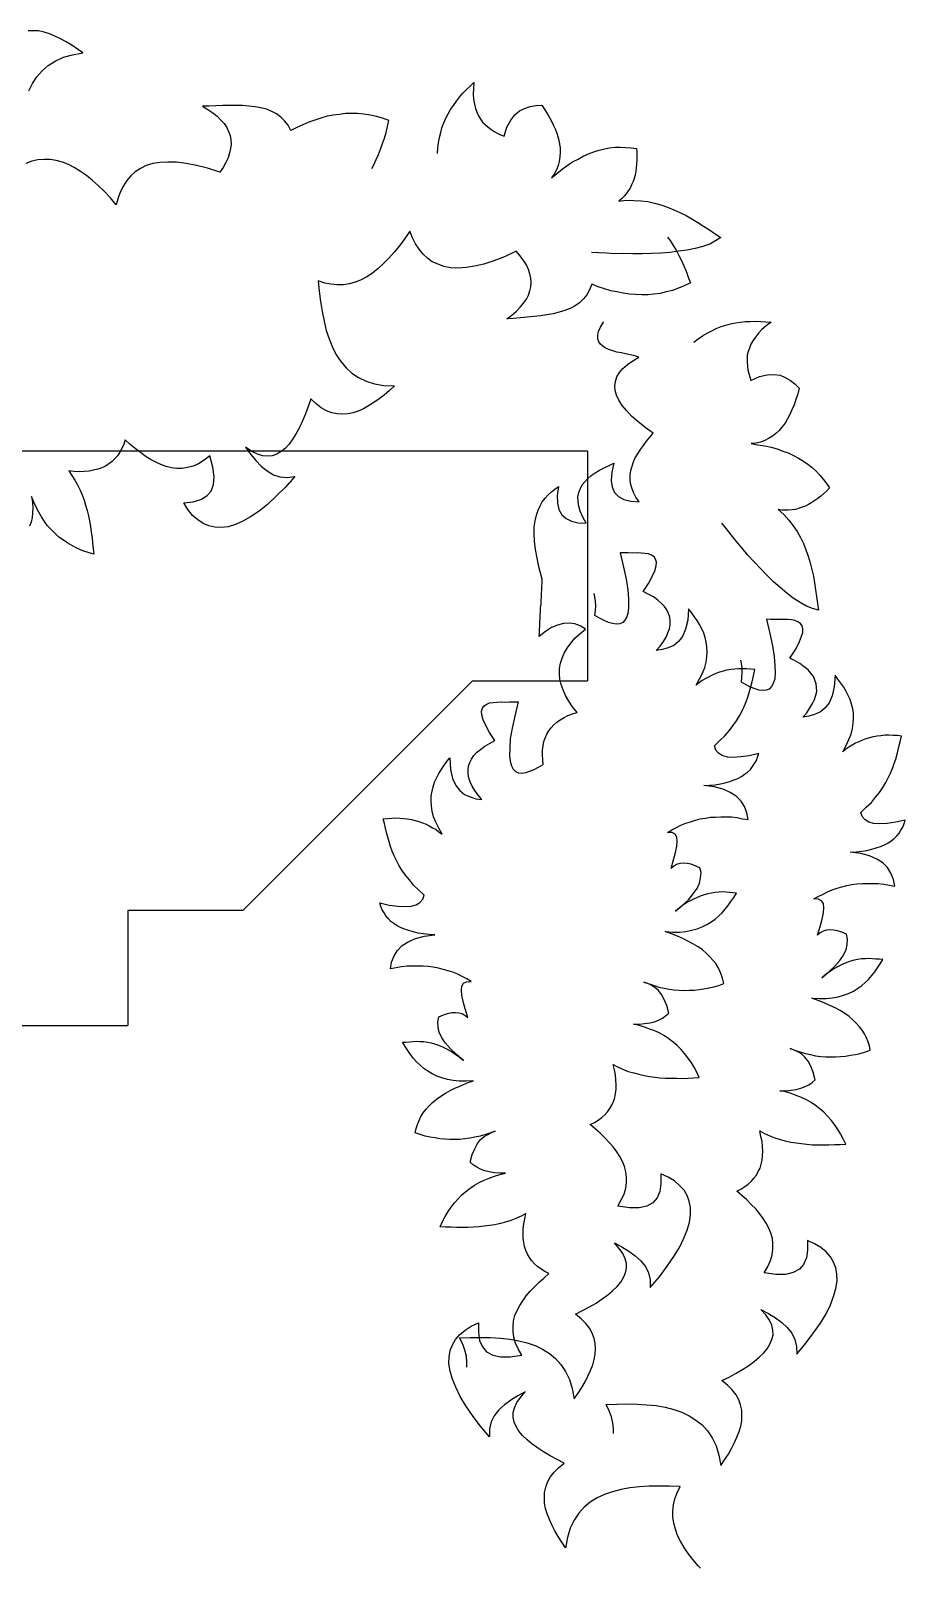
# Model space of a CAD drawing. Extents: x -24232 to 27340, y -23039 to 23489.
# Drawn here: x 4270 to 4651, y -13080 to -12410 of the extents above; entities that cross this region are included whole.
import ezdxf

# ---------------------------------------------------------------- set-up
doc = ezdxf.new("R2010")
doc.units = 0
doc.header["$LTSCALE"] = 10
doc.layers.add('1', color=1, linetype='CONTINUOUS')
doc.layers.add('3', color=3, linetype='CONTINUOUS')

msp = doc.modelspace()

# ---------------------------------------------------------------- linework, layer by layer
at = {"layer": '1'}
for points in [[(4269.31, -12436.54), (4270.95, -12433.44), (4272.88, -12430.44), (4275.11, -12427.84), (4277.77, -12425.6), (4280.86, -12423.6), (4284.38, -12421.97), (4288.35, -12420.84), (4292.88, -12420.08), (4292.88, -12420.08), (4290.45, -12418.38), (4288.02, -12416.68), (4285.61, -12415.25), (4283.07, -12413.96), (4280.68, -12412.8), (4278.3, -12411.77), (4275.94, -12411.01), (4273.61, -12410.52), (4271.3, -12410.43), (4269.01, -12410.47)], [(4447.27, -12463.91), (4447.27, -12463.91), (4447.36, -12461.44), (4447.64, -12459.19), (4448.09, -12456.89), (4448.62, -12454.76), (4449.14, -12452.63), (4449.97, -12450.48), (4450.86, -12448.52), (4451.88, -12446.62), (4452.89, -12444.71), (4454.15, -12442.91), (4455.41, -12441.12), (4456.8, -12439.38), (4458.18, -12437.64), (4459.75, -12436.13), (4461.38, -12434.5), (4463.01, -12432.88), (4463.01, -12432.88), (4462.81, -12435.6), (4462.72, -12438.07), (4462.92, -12440.24), (4463.3, -12442.33), (4463.73, -12444.31), (4464.33, -12445.91), (4465.11, -12447.45), (4465.95, -12448.87), (4466.84, -12450.16), (4467.97, -12451.27), (4469.15, -12452.25), (4470.46, -12453.29), (4471.82, -12454.2), (4473.23, -12454.99), (4474.7, -12455.66), (4476.18, -12456.33), (4476.18, -12456.33), (4477.36, -12452.43), (4479.06, -12449.35), (4480.84, -12447.05), (4482.83, -12445.29), (4485.08, -12444.24), (4487.52, -12443.43), (4489.98, -12442.92), (4492.56, -12442.76), (4492.56, -12442.76), (4493.97, -12444.88), (4495.32, -12447.12), (4496.6, -12449.19), (4497.52, -12451.38), (4498.51, -12453.46), (4499.24, -12455.42), (4499.92, -12457.51), (4500.3, -12459.61), (4500.61, -12461.52), (4500.62, -12463.45), (4500.51, -12465.33), (4500.22, -12467.27), (4499.69, -12469.1), (4498.97, -12470.99), (4498.01, -12472.78), (4496.81, -12474.45), (4496.81, -12474.45), (4499.15, -12472.55), (4501.49, -12470.66), (4503.72, -12469.01), (4506.02, -12467.54), (4508.39, -12466.24), (4510.57, -12465.02), (4512.95, -12464.02), (4515.27, -12463.15), (4517.53, -12462.41), (4519.86, -12461.84), (4522.14, -12461.39), (4524.48, -12461.13), (4526.89, -12461.04), (4529.19, -12461.19), (4531.48, -12461.35), (4533.85, -12461.69), (4533.85, -12461.69), (4533.97, -12463.37), (4534.04, -12465.18), (4534.04, -12466.8), (4533.86, -12468.5), (4533.74, -12470.07), (4533.49, -12471.59), (4533.19, -12473.23), (4532.82, -12474.69), (4532.33, -12476.09), (4531.72, -12477.44), (4531.05, -12478.92), (4530.19, -12480.15), (4529.33, -12481.39), (4528.4, -12482.45), (4527.3, -12483.58), (4526.07, -12484.65), (4526.07, -12484.65), (4529.37, -12484.22), (4532.63, -12484.23), (4535.65, -12484.42), (4538.74, -12484.78), (4541.72, -12485.4), (4544.46, -12486.2), (4547.27, -12487.18), (4550.03, -12488.29), (4552.73, -12489.51), (4555.37, -12490.86), (4557.96, -12492.34), (4560.49, -12493.93), (4563.02, -12495.53), (4565.55, -12497.12), (4568.03, -12498.84), (4570.56, -12500.44), (4570.56, -12500.44), (4568.26, -12501.91), (4565.72, -12503.27), (4562.74, -12504.28), (4559.34, -12505.25), (4555.92, -12505.92), (4552.14, -12506.42), (4548.36, -12506.92), (4544.39, -12507.19), (4540.3, -12507.4), (4536.26, -12507.49), (4532.22, -12507.58), (4528.3, -12507.42), (4524.44, -12507.44), (4520.81, -12507.28), (4517.49, -12507.1), (4514.29, -12506.97)], [(4418.59, -12470.34), (4419.46, -12468.77), (4420.5, -12466.52), (4421.54, -12464.28), (4422.44, -12461.91), (4423.33, -12459.54), (4424.09, -12457.18), (4424.84, -12454.69), (4425.45, -12452.08), (4426.05, -12449.46), (4426.05, -12449.46), (4423.27, -12448.46), (4420.64, -12447.72), (4417.89, -12447.13), (4415.16, -12446.8), (4412.43, -12446.48), (4409.73, -12446.42), (4407.16, -12446.49), (4404.49, -12446.83), (4401.81, -12447.18), (4399.14, -12447.66), (4396.5, -12448.41), (4393.87, -12449.29), (4391.23, -12450.18), (4388.62, -12451.33), (4386.01, -12452.48), (4383.42, -12453.9), (4383.42, -12453.9), (4382.15, -12451.57), (4380.65, -12449.66), (4379.03, -12448.03), (4377.16, -12446.56), (4375.05, -12445.51), (4372.81, -12444.6), (4370.33, -12443.99), (4367.86, -12443.5), (4365.13, -12443.18), (4362.41, -12442.99), (4359.57, -12442.94), (4356.73, -12442.89), (4353.76, -12442.99), (4350.8, -12443.09), (4347.83, -12443.19), (4344.86, -12443.29), (4344.86, -12443.29), (4347.27, -12444.72), (4349.42, -12446.17), (4351.29, -12447.65), (4352.91, -12449.28), (4354.38, -12450.79), (4355.45, -12452.46), (4356.27, -12454.29), (4356.95, -12455.99), (4357.23, -12457.86), (4357.38, -12459.74), (4357.13, -12461.65), (4356.74, -12463.58), (4356.09, -12465.66), (4355.04, -12467.77), (4353.85, -12469.89), (4352.4, -12472.03), (4352.4, -12472.03), (4347.13, -12470.28), (4342.3, -12469.04), (4337.77, -12468.18), (4333.67, -12467.69), (4329.88, -12467.59), (4326.38, -12467.73), (4323.31, -12468.24), (4320.41, -12469.14), (4317.94, -12470.42), (4315.62, -12471.82), (4313.73, -12473.59), (4311.99, -12475.62), (4310.55, -12477.9), (4309.26, -12480.43), (4308.27, -12483.21), (4307.42, -12486.12), (4307.42, -12486.12), (4304.89, -12483.21), (4302.24, -12480.45), (4299.61, -12477.95), (4296.99, -12475.59), (4294.39, -12473.49), (4291.81, -12471.67), (4289.11, -12469.99), (4286.58, -12468.7), (4283.93, -12467.69), (4281.3, -12466.96), (4278.56, -12466.5), (4275.99, -12466.43), (4273.3, -12466.64), (4270.65, -12467.25), (4268.01, -12468.14)], [(4547.39, -12500.3), (4548.45, -12501.76), (4549.74, -12503.87), (4551.04, -12505.98), (4552.21, -12508.22), (4553.38, -12510.47), (4554.41, -12512.72), (4555.45, -12515.11), (4556.35, -12517.63), (4557.26, -12520.16), (4557.26, -12520.16), (4554.62, -12521.48), (4552.1, -12522.52), (4549.43, -12523.44), (4546.76, -12524.08), (4544.09, -12524.72), (4541.41, -12525.1), (4538.85, -12525.33), (4536.16, -12525.31), (4533.46, -12525.28), (4530.75, -12525.11), (4528.04, -12524.68), (4525.32, -12524.11), (4522.6, -12523.55), (4519.87, -12522.71), (4517.14, -12521.87), (4514.4, -12520.77), (4514.4, -12520.77), (4513.42, -12523.23), (4512.15, -12525.3), (4510.74, -12527.11), (4509.05, -12528.8), (4507.08, -12530.09), (4504.96, -12531.25), (4502.57, -12532.15), (4500.18, -12532.92), (4497.5, -12533.57), (4494.83, -12534.08), (4492.01, -12534.46), (4489.19, -12534.84), (4486.23, -12535.09), (4483.28, -12535.34), (4480.32, -12535.59), (4477.36, -12535.84), (4477.36, -12535.84), (4479.59, -12534.14), (4481.54, -12532.44), (4483.23, -12530.76), (4484.64, -12528.95), (4485.93, -12527.28), (4486.8, -12525.49), (4487.4, -12523.58), (4487.87, -12521.81), (4487.93, -12519.92), (4487.86, -12518.03), (4487.38, -12516.16), (4486.77, -12514.3), (4485.88, -12512.31), (4484.59, -12510.34), (4483.16, -12508.37), (4481.47, -12506.41), (4481.47, -12506.41), (4476.43, -12508.77), (4471.79, -12510.57), (4467.39, -12511.96), (4463.38, -12512.92), (4459.63, -12513.48), (4456.13, -12513.75), (4453.02, -12513.6), (4450.03, -12513.04), (4447.43, -12512.07), (4444.96, -12510.95), (4442.88, -12509.41), (4440.92, -12507.6), (4439.22, -12505.51), (4437.64, -12503.14), (4436.32, -12500.5), (4435.14, -12497.71), (4435.14, -12497.71), (4432.97, -12500.9), (4430.66, -12503.96), (4428.34, -12506.75), (4426.02, -12509.4), (4423.69, -12511.78), (4421.34, -12513.9), (4418.86, -12515.89), (4416.49, -12517.46), (4413.98, -12518.77), (4411.46, -12519.82), (4408.79, -12520.6), (4406.24, -12520.97), (4403.55, -12521.07), (4400.84, -12520.77), (4398.12, -12520.21), (4395.25, -12519.24), (4395.25, -12519.24), (4395.7, -12523.81), (4396.28, -12528.24), (4396.99, -12532.66), (4397.83, -12536.81), (4398.8, -12540.81), (4400.02, -12544.54), (4401.51, -12548.13), (4403.12, -12551.43), (4405.13, -12554.32), (4407.39, -12557.07), (4409.91, -12559.39), (4412.82, -12561.3), (4416.12, -12562.93), (4419.81, -12564.13), (4423.88, -12564.78), (4428.47, -12565), (4428.47, -12565), (4426.26, -12566.98), (4424.04, -12568.95), (4421.82, -12570.66), (4419.45, -12572.24), (4417.21, -12573.67), (4414.97, -12574.97), (4412.72, -12576.01), (4410.46, -12576.77), (4408.18, -12577.13), (4405.9, -12577.35), (4403.6, -12577.17), (4401.29, -12576.73), (4398.96, -12575.87), (4396.61, -12574.48), (4394.39, -12572.82), (4392.01, -12570.62), (4392.01, -12570.62), (4390.92, -12573.9), (4389.7, -12577.18), (4388.47, -12580.2), (4387.1, -12583.08), (4385.72, -12585.7), (4384.2, -12588.05), (4382.67, -12590.27), (4380.98, -12592.09), (4379.15, -12593.51), (4377.31, -12594.66), (4375.32, -12595.41), (4373.3, -12595.63), (4371.14, -12595.44), (4368.81, -12594.72), (4366.34, -12593.47), (4363.71, -12591.69), (4363.71, -12591.69), (4365.85, -12594.71), (4368.11, -12597.45), (4370.5, -12599.92), (4373.01, -12601.98), (4375.77, -12603.62), (4378.64, -12604.59), (4381.76, -12604.87), (4385.11, -12604.47), (4385.11, -12604.47), (4380.98, -12609.08), (4376.95, -12613.02), (4373.18, -12616.54), (4369.52, -12619.51), (4365.84, -12621.95), (4362.54, -12623.83), (4359.23, -12625.31), (4356.03, -12626.25), (4353.07, -12626.63), (4350.24, -12626.47), (4347.65, -12625.9), (4345.19, -12624.92), (4342.83, -12623.26), (4340.59, -12621.32), (4338.61, -12618.84), (4336.74, -12615.94), (4336.74, -12615.94), (4340.9, -12615.38), (4344.23, -12614.44), (4346.87, -12612.85), (4348.67, -12610.75), (4349.78, -12607.88), (4350.05, -12604.5), (4349.48, -12600.34), (4348.07, -12595.4), (4348.07, -12595.4), (4345.58, -12597.25), (4343.22, -12598.83), (4340.83, -12599.87), (4338.43, -12600.5), (4336.01, -12600.87), (4333.72, -12600.96), (4331.42, -12600.64), (4329.1, -12600.06), (4326.78, -12599.21), (4324.58, -12598.21), (4322.24, -12596.96), (4320.03, -12595.56), (4317.8, -12593.89), (4315.58, -12592.23), (4313.49, -12590.42), (4311.25, -12588.49), (4311.25, -12588.49), (4310.65, -12590.4), (4309.78, -12592.19), (4308.9, -12593.84), (4307.88, -12595.36), (4306.72, -12596.62), (4305.55, -12597.88), (4304.11, -12598.88), (4302.66, -12599.88), (4301.07, -12600.62), (4299.34, -12601.23), (4297.48, -12601.71), (4295.6, -12602.05), (4293.45, -12602.27), (4291.3, -12602.35), (4289.13, -12602.17), (4286.7, -12601.99), (4286.7, -12601.99), (4288.12, -12603.96), (4289.42, -12606.07), (4290.58, -12608.05), (4291.61, -12610.3), (4292.5, -12612.42), (4293.4, -12614.68), (4294.03, -12616.95), (4294.66, -12619.21), (4295.28, -12621.48), (4295.78, -12623.76), (4296.14, -12626.17), (4296.51, -12628.58), (4296.87, -12631), (4297.1, -12633.41), (4297.33, -12635.83), (4297.56, -12638.25), (4297.56, -12638.25), (4295.11, -12637.54), (4292.78, -12636.69), (4290.45, -12635.7), (4288.38, -12634.57), (4286.31, -12633.43), (4284.38, -12632.16), (4282.43, -12630.75), (4280.75, -12629.2), (4279.07, -12627.51), (4277.52, -12625.82), (4276.1, -12623.99), (4274.81, -12622.02), (4273.64, -12619.9), (4272.48, -12617.79), (4271.45, -12615.54), (4270.55, -12613.15), (4270.55, -12613.15), (4270.92, -12615.7), (4271.01, -12617.99), (4270.96, -12620.28), (4270.77, -12622.31), (4270.31, -12624.22), (4269.7, -12625.99)], [(4561.68, -13079.53), (4560.7, -13078.45), (4558.39, -13075.79), (4556.35, -13073.15), (4554.57, -13070.54), (4552.94, -13067.81), (4551.71, -13065.25), (4550.75, -13062.58), (4550.06, -13059.94), (4549.65, -13057.19), (4549.64, -13054.62), (4549.9, -13051.93), (4550.57, -13049.29), (4551.5, -13046.68), (4552.85, -13043.96), (4552.85, -13043.96), (4548.26, -13043.78), (4543.8, -13043.75), (4539.32, -13043.85), (4535.1, -13044.12), (4530.99, -13044.53), (4527.13, -13045.23), (4523.38, -13046.22), (4519.88, -13047.36), (4516.75, -13048.95), (4513.72, -13050.82), (4511.07, -13053), (4508.78, -13055.61), (4506.72, -13058.66), (4505.02, -13062.15), (4503.82, -13066.1), (4502.97, -13070.62), (4502.97, -13070.62), (4501.32, -13068.15), (4499.67, -13065.69), (4498.28, -13063.25), (4497.04, -13060.69), (4495.92, -13058.28), (4494.94, -13055.88), (4494.23, -13053.51), (4493.78, -13051.16), (4493.74, -13048.86), (4493.83, -13046.56), (4494.32, -13044.31), (4495.08, -13042.08), (4496.24, -13039.89), (4497.94, -13037.76), (4499.89, -13035.78), (4502.4, -13033.73), (4502.4, -13033.73), (4499.3, -13032.21), (4496.21, -13030.55), (4493.39, -13028.92), (4490.72, -13027.16), (4488.32, -13025.44), (4486.2, -13023.61), (4484.21, -13021.79), (4482.64, -13019.87), (4481.48, -13017.86), (4480.59, -13015.88), (4480.12, -13013.8), (4480.18, -13011.78), (4480.66, -13009.66), (4481.69, -13007.46), (4483.27, -13005.17), (4485.39, -13002.81), (4485.39, -13002.81), (4482.11, -13004.52), (4479.08, -13006.39), (4476.31, -13008.42), (4473.93, -13010.62), (4471.92, -13013.13), (4470.57, -13015.84), (4469.87, -13018.89), (4469.81, -13022.27), (4469.81, -13022.27), (4465.8, -13017.54), (4462.46, -13013.01), (4459.48, -13008.8), (4457.04, -13004.76), (4455.13, -13000.78), (4453.71, -12997.26), (4452.7, -12993.78), (4452.21, -12990.48), (4452.23, -12987.5), (4452.78, -12984.71), (4453.7, -12982.23), (4455.01, -12979.92), (4456.98, -12977.81), (4459.2, -12975.86), (4461.93, -12974.24), (4465.05, -12972.78), (4465.05, -12972.78), (4465.05, -12976.98), (4465.52, -12980.41), (4466.73, -12983.24), (4468.56, -12985.31), (4471.26, -12986.8), (4474.57, -12987.53), (4478.77, -12987.53), (4483.85, -12986.81), (4483.85, -12986.81), (4482.36, -12984.1), (4481.12, -12981.54), (4480.42, -12979.03), (4480.12, -12976.56), (4480.09, -12974.12), (4480.31, -12971.84), (4480.94, -12969.6), (4481.83, -12967.39), (4482.99, -12965.2), (4484.28, -12963.16), (4485.84, -12961.01), (4487.53, -12959.01), (4489.48, -12957.04), (4491.44, -12955.06), (4493.51, -12953.23), (4495.74, -12951.29), (4495.74, -12951.29), (4493.92, -12950.43), (4492.27, -12949.32), (4490.75, -12948.22), (4489.39, -12947.01), (4488.3, -12945.68), (4487.21, -12944.35), (4486.41, -12942.79), (4485.62, -12941.22), (4485.11, -12939.54), (4484.74, -12937.75), (4484.52, -12935.83), (4484.44, -12933.93), (4484.52, -12931.77), (4484.73, -12929.62), (4485.21, -12927.5), (4485.71, -12925.12), (4485.71, -12925.12), (4483.57, -12926.26), (4481.3, -12927.25), (4479.19, -12928.13), (4476.82, -12928.85), (4474.59, -12929.44), (4472.23, -12930.02), (4469.9, -12930.33), (4467.57, -12930.65), (4465.23, -12930.96), (4462.91, -12931.14), (4460.47, -12931.17), (4458.03, -12931.2), (4455.59, -12931.23), (4453.16, -12931.13), (4450.74, -12931.02), (4448.31, -12930.92), (4448.31, -12930.92), (4449.35, -12928.59), (4450.51, -12926.4), (4451.81, -12924.22), (4453.22, -12922.33), (4454.62, -12920.44), (4456.15, -12918.69), (4457.81, -12916.96), (4459.57, -12915.51), (4461.48, -12914.07), (4463.36, -12912.76), (4465.37, -12911.61), (4467.5, -12910.6), (4469.75, -12909.74), (4472.01, -12908.87), (4474.38, -12908.16), (4476.87, -12907.59), (4476.87, -12907.59), (4474.3, -12907.61), (4472.02, -12907.39), (4469.75, -12907.03), (4467.76, -12906.56), (4465.94, -12905.84), (4464.26, -12905), (4462.87, -12904.05), (4461.5, -12902.83), (4461.5, -12902.83), (4462.36, -12899.53), (4463.43, -12896.93), (4464.59, -12894.74), (4465.98, -12892.98), (4467.47, -12891.64), (4469.05, -12890.71), (4470.62, -12889.92), (4472.31, -12889.27), (4472.31, -12889.27), (4470.06, -12890.13), (4467.82, -12890.86), (4465.73, -12891.47), (4463.51, -12891.93), (4461.3, -12892.39), (4459.1, -12892.71), (4456.92, -12892.9), (4454.75, -12892.96), (4452.59, -12892.88), (4450.43, -12892.81), (4448.28, -12892.6), (4446.15, -12892.25), (4444.02, -12891.91), (4441.9, -12891.43), (4439.66, -12890.8), (4437.56, -12890.05), (4437.56, -12890.05), (4437.88, -12888.19), (4438.47, -12886.35), (4439.18, -12884.66), (4440.02, -12882.98), (4440.99, -12881.32), (4442.23, -12879.81), (4443.59, -12878.32), (4445.09, -12876.85), (4446.72, -12875.38), (4448.61, -12874.08), (4450.63, -12872.79), (4452.78, -12871.64), (4455.06, -12870.51), (4457.6, -12869.41), (4460.15, -12868.3), (4462.95, -12867.36), (4462.95, -12867.36), (4459.68, -12867.58), (4456.7, -12867.56), (4454.02, -12867.3), (4451.5, -12866.78), (4449.12, -12866.14), (4446.89, -12865.38), (4444.83, -12864.36), (4443.04, -12863.24), (4441.27, -12861.98), (4439.64, -12860.6), (4438.15, -12859.24), (4436.82, -12857.62), (4435.49, -12856), (4434.31, -12854.26), (4433.13, -12852.52), (4431.96, -12850.64), (4431.96, -12850.64), (4433.46, -12850.52), (4434.96, -12850.39), (4436.46, -12850.27), (4438.1, -12850.16), (4439.57, -12850.31), (4441.19, -12850.33), (4442.79, -12850.62), (4444.39, -12850.91), (4445.97, -12851.34), (4447.67, -12851.91), (4449.37, -12852.62), (4451.18, -12853.48), (4452.98, -12854.47), (4454.76, -12855.59), (4456.65, -12856.99), (4458.53, -12858.53), (4458.53, -12858.53), (4455.41, -12855.92), (4452.8, -12853.5), (4450.74, -12851), (4449.08, -12848.67), (4447.96, -12846.25), (4447.5, -12844.04), (4447.32, -12841.72), (4447.8, -12839.6), (4447.8, -12839.6), (4449.78, -12838.72), (4451.61, -12838.08), (4453.4, -12837.72), (4455.04, -12837.61), (4456.51, -12837.75), (4457.96, -12838.16), (4459.24, -12838.97), (4460.37, -12839.89), (4460.37, -12839.89), (4459.25, -12836.12), (4458.34, -12832.92), (4457.8, -12830.16), (4457.61, -12827.97), (4457.78, -12826.23), (4458.58, -12824.95), (4459.87, -12824.27), (4461.91, -12824.2), (4461.91, -12824.2), (4459.99, -12823.06), (4457.92, -12822.05), (4455.99, -12821.04), (4453.91, -12820.16), (4451.8, -12819.55), (4449.69, -12818.94), (4447.59, -12818.32), (4445.32, -12817.97), (4443.19, -12817.62), (4440.9, -12817.53), (4438.6, -12817.44), (4436.3, -12817.49), (4433.99, -12817.53), (4431.52, -12817.83), (4429.18, -12818.28), (4426.7, -12818.71), (4426.7, -12818.71), (4427.25, -12815.78), (4428.34, -12813.05), (4429.79, -12810.62), (4431.9, -12808.52), (4434.49, -12806.88), (4437.62, -12805.43), (4441.5, -12804.46), (4446.03, -12803.82), (4446.03, -12803.82), (4443.47, -12803.7), (4441.06, -12803.46), (4438.79, -12803.11), (4436.67, -12802.63), (4434.7, -12802.03), (4432.86, -12801.44), (4431.17, -12800.73), (4429.63, -12799.9), (4428.23, -12798.95), (4426.97, -12798.02), (4425.73, -12796.81), (4424.77, -12795.63), (4423.94, -12794.34), (4423.12, -12793.04), (4422.6, -12791.5), (4422.07, -12789.95), (4422.07, -12789.95), (4426.18, -12790.9), (4429.92, -12791.4), (4433.15, -12791.58), (4435.74, -12791.43), (4437.96, -12790.84), (4439.56, -12789.78), (4440.78, -12788.41), (4441.36, -12786.57), (4441.36, -12786.57), (4439.01, -12784.31), (4436.78, -12782.19), (4434.97, -12779.98), (4433.28, -12777.92), (4431.73, -12775.74), (4430.45, -12773.58), (4429.43, -12771.58), (4428.42, -12769.45), (4427.53, -12767.47), (4426.79, -12765.37), (4426.17, -12763.41), (4425.56, -12761.32), (4425.08, -12759.38), (4424.59, -12757.43), (4424.12, -12755.35), (4423.63, -12753.41), (4423.63, -12753.41), (4425.41, -12753.18), (4427.32, -12753.1), (4429.09, -12753), (4430.84, -12753.04), (4432.59, -12753.21), (4434.2, -12753.37), (4435.93, -12753.67), (4437.51, -12754.1), (4439.09, -12754.52), (4440.66, -12755.08), (4442.22, -12755.78), (4443.64, -12756.46), (4445.05, -12757.27), (4446.6, -12758.1), (4447.86, -12759.04), (4449.24, -12760.12), (4449.24, -12760.12), (4447.75, -12757.4), (4446.51, -12754.85), (4445.53, -12752.45), (4444.95, -12750.09), (4444.63, -12747.76), (4444.44, -12745.57), (4444.52, -12743.41), (4444.85, -12741.41), (4445.32, -12739.43), (4445.92, -12737.45), (4446.77, -12735.64), (4447.77, -12733.71), (4448.75, -12732.05), (4450.01, -12730.27), (4451.26, -12728.5), (4452.51, -12726.86), (4452.51, -12726.86), (4452.83, -12731.9), (4453.8, -12735.79), (4455.12, -12738.9), (4456.93, -12741.11), (4458.93, -12742.8), (4461.4, -12743.85), (4463.9, -12744.64), (4466.57, -12745.03), (4466.57, -12745.03), (4464.86, -12743.11), (4463.44, -12741.07), (4462.27, -12739.2), (4461.5, -12737.36), (4460.86, -12735.54), (4460.49, -12733.88), (4460.52, -12732.12), (4460.68, -12730.51), (4461.24, -12728.94), (4461.94, -12727.38), (4463.03, -12725.87), (4464.25, -12724.5), (4465.87, -12723.16), (4467.77, -12721.73), (4469.78, -12720.57), (4472.21, -12719.32), (4472.21, -12719.32), (4469.84, -12715.84), (4468.24, -12712.84), (4467.14, -12710.29), (4466.53, -12708.2), (4466.42, -12706.56), (4466.82, -12705.25), (4467.46, -12704.23), (4468.61, -12703.53), (4469.88, -12702.98), (4471.4, -12702.72), (4473.04, -12702.61), (4474.94, -12702.53), (4476.83, -12702.58), (4478.73, -12702.49), (4480.49, -12702.53), (4482.26, -12702.43), (4482.26, -12702.43), (4480.84, -12708.66), (4479.64, -12713.96), (4478.91, -12718.62), (4478.66, -12722.53), (4478.61, -12725.77), (4478.77, -12728.36), (4479.39, -12730.31), (4480.19, -12731.75), (4481.17, -12732.79), (4482.48, -12733.33), (4483.95, -12733.47), (4485.6, -12733.23), (4487.28, -12732.71), (4489.25, -12731.96), (4491.24, -12730.94), (4493.25, -12729.78), (4493.25, -12729.78), (4493.06, -12727.6), (4492.85, -12725.54), (4492.92, -12723.52), (4493.24, -12721.65), (4493.55, -12719.79), (4494.12, -12718.22), (4494.82, -12716.53), (4495.64, -12715.12), (4496.72, -12713.74), (4497.79, -12712.49), (4499.13, -12711.27), (4500.58, -12710.32), (4502.31, -12709.28), (4504.01, -12708.49), (4505.98, -12707.74), (4508.07, -12707.13), (4508.07, -12707.13), (4506.01, -12704.63), (4504.36, -12702.16), (4502.97, -12699.73), (4501.86, -12697.31), (4501.01, -12694.93), (4500.43, -12692.57), (4500.25, -12690.25), (4500.34, -12687.96), (4500.7, -12685.69), (4501.46, -12683.46), (4502.35, -12681.25), (4503.65, -12679.07), (4505.21, -12676.93), (4507.05, -12674.8), (4509.13, -12672.84), (4511.64, -12670.79), (4511.64, -12670.79), (4509.34, -12669.34), (4506.98, -12668.57), (4504.58, -12668.2), (4501.99, -12668.35), (4499.49, -12669.05), (4496.81, -12670.14), (4494.19, -12671.92), (4491.41, -12674.08), (4491.41, -12674.08), (4491.57, -12672.47), (4491.58, -12670.98), (4491.74, -12669.37), (4491.76, -12667.75), (4491.9, -12666.28), (4491.93, -12664.65), (4492.07, -12663.18), (4492.1, -12661.56), (4492.26, -12659.95), (4492.27, -12658.46), (4492.42, -12656.85), (4492.45, -12655.23), (4492.59, -12653.75), (4492.62, -12652.13), (4492.76, -12650.65), (4492.79, -12649.03), (4492.79, -12649.03), (4491.49, -12644.3), (4490.56, -12640.01), (4489.85, -12636.15), (4489.39, -12632.58), (4489.3, -12629.32), (4489.33, -12626.35), (4489.72, -12623.68), (4490.23, -12621.29), (4490.99, -12619.06), (4491.86, -12617.12), (4492.83, -12615.45), (4494.08, -12613.82), (4495.43, -12612.46), (4496.78, -12611.1), (4498.25, -12609.89), (4499.85, -12608.83), (4499.85, -12608.83), (4499.33, -12612.71), (4499.42, -12615.96), (4500.09, -12618.74), (4501.36, -12621.03), (4503.23, -12622.7), (4505.55, -12623.88), (4508.46, -12624.57), (4511.97, -12624.65), (4511.97, -12624.65), (4510.47, -12622.06), (4509.36, -12619.51), (4508.77, -12617.29), (4508.43, -12615.22), (4508.36, -12613.19), (4508.68, -12611.32), (4509.38, -12609.63), (4510.21, -12608.09), (4511.3, -12606.7), (4512.65, -12605.35), (4514.13, -12604), (4515.88, -12602.82), (4517.75, -12601.65), (4519.75, -12600.63), (4521.88, -12599.62), (4524.01, -12598.61), (4524.01, -12598.61), (4523.08, -12602.58), (4522.87, -12606.08), (4523.26, -12608.96), (4524.24, -12611.36), (4525.96, -12613.16), (4528.27, -12614.47), (4531.32, -12615.17), (4534.95, -12615.39), (4534.95, -12615.39), (4533.53, -12613.36), (4532.5, -12611.36), (4531.75, -12609.39), (4531.26, -12607.45), (4531.05, -12605.53), (4531.1, -12603.64), (4531.42, -12601.77), (4531.87, -12599.92), (4532.59, -12598.1), (4533.31, -12596.27), (4534.43, -12594.49), (4535.56, -12592.7), (4536.81, -12590.93), (4538.22, -12589.04), (4539.61, -12587.28), (4541.13, -12585.53), (4541.13, -12585.53), (4537.59, -12583.02), (4534.45, -12580.54), (4531.71, -12578.11), (4529.51, -12575.72), (4527.56, -12573.5), (4526.16, -12571.2), (4525.15, -12569.07), (4524.54, -12566.98), (4524.34, -12564.92), (4524.66, -12563.06), (4525.26, -12561.09), (4526.39, -12559.17), (4527.92, -12557.42), (4529.85, -12555.72), (4532.18, -12554.05), (4534.91, -12552.42), (4534.91, -12552.42), (4533.06, -12551.97), (4531.07, -12551.5), (4529.09, -12551.04), (4527.23, -12550.58), (4525.24, -12550.25), (4523.53, -12549.68), (4521.83, -12549.11), (4520.39, -12548.56), (4519.12, -12547.76), (4518.12, -12546.85), (4517.41, -12545.83), (4516.99, -12544.57), (4517, -12543.08), (4517.31, -12541.35), (4518.18, -12539.4), (4519.47, -12537.23), (4519.47, -12537.23), (4519.4, -12537.12)], [(4558.8, -12546.01), (4558.8, -12546.01), (4560.71, -12544.44), (4562.58, -12543.16), (4564.61, -12541.98), (4566.55, -12540.96), (4568.5, -12539.94), (4570.65, -12539.14), (4572.71, -12538.51), (4574.81, -12538.01), (4576.91, -12537.51), (4579.09, -12537.26), (4581.27, -12537.02), (4583.49, -12536.9), (4585.71, -12536.79), (4587.88, -12536.97), (4590.18, -12537.11), (4592.48, -12537.26), (4592.48, -12537.26), (4590.31, -12538.91), (4588.39, -12540.48), (4586.9, -12542.06), (4585.58, -12543.73), (4584.39, -12545.37), (4583.59, -12546.88), (4582.95, -12548.49), (4582.44, -12550.05), (4582.06, -12551.58), (4581.98, -12553.15), (4582.03, -12554.69), (4582.12, -12556.35), (4582.33, -12557.98), (4582.68, -12559.56), (4583.15, -12561.11), (4583.62, -12562.66), (4583.62, -12562.66), (4587.33, -12560.96), (4590.76, -12560.19), (4593.66, -12560.01), (4596.3, -12560.33), (4598.58, -12561.32), (4600.8, -12562.61), (4602.81, -12564.11), (4604.64, -12565.95), (4604.64, -12565.95), (4603.98, -12568.4), (4603.2, -12570.9), (4602.5, -12573.23), (4601.47, -12575.37), (4600.56, -12577.48), (4599.58, -12579.33), (4598.47, -12581.23), (4597.15, -12582.9), (4595.92, -12584.4), (4594.48, -12585.69), (4593, -12586.85), (4591.35, -12587.91), (4589.63, -12588.72), (4587.73, -12589.44), (4585.76, -12589.91), (4583.71, -12590.11), (4583.71, -12590.11), (4586.68, -12590.61), (4589.65, -12591.11), (4592.37, -12591.69), (4594.99, -12592.44), (4597.53, -12593.35), (4599.89, -12594.18), (4602.21, -12595.3), (4604.4, -12596.46), (4606.46, -12597.67), (4608.43, -12599.04), (4610.27, -12600.45), (4612.02, -12602.02), (4613.68, -12603.77), (4615.09, -12605.59), (4616.49, -12607.42), (4617.8, -12609.41), (4617.8, -12609.41), (4616.62, -12610.62), (4615.31, -12611.87), (4614.09, -12612.94), (4612.7, -12613.93), (4611.44, -12614.88), (4610.15, -12615.7), (4608.72, -12616.56), (4607.38, -12617.25), (4606, -12617.82), (4604.58, -12618.25), (4603.04, -12618.72), (4601.54, -12618.9), (4600.04, -12619.08), (4598.64, -12619.08), (4597.06, -12619), (4595.45, -12618.79), (4595.45, -12618.79), (4597.95, -12620.99), (4600.11, -12623.43), (4601.97, -12625.82), (4603.74, -12628.38), (4605.25, -12631.01), (4606.46, -12633.6), (4607.59, -12636.36), (4608.58, -12639.15), (4609.45, -12641.99), (4610.19, -12644.86), (4610.8, -12647.78), (4611.28, -12650.73), (4611.76, -12653.68), (4612.24, -12656.64), (4612.6, -12659.63), (4613.08, -12662.58), (4613.08, -12662.58), (4610.45, -12661.83), (4607.75, -12660.83), (4605.02, -12659.27), (4602.04, -12657.36), (4599.28, -12655.25), (4596.4, -12652.75), (4593.52, -12650.25), (4590.69, -12647.45), (4587.82, -12644.52), (4585.08, -12641.55), (4582.34, -12638.59), (4579.86, -12635.54), (4577.29, -12632.67), (4575.01, -12629.84), (4572.94, -12627.23), (4570.92, -12624.75)], [(4460.04, -12991.95), (4460.05, -12989.92), (4459.78, -12987.24), (4459.11, -12984.6), (4458.17, -12981.98), (4456.82, -12979.28), (4456.82, -12979.28), (4461.4, -12979.09), (4465.87, -12979.04), (4470.35, -12979.14), (4474.57, -12979.39), (4478.67, -12979.79), (4482.54, -12980.49), (4486.29, -12981.46), (4489.79, -12982.6), (4492.93, -12984.18), (4495.96, -12986.05), (4498.62, -12988.22), (4500.91, -12990.83), (4502.98, -12993.87), (4504.68, -12997.36), (4505.89, -13001.3), (4506.75, -13005.82), (4506.75, -13005.82), (4508.4, -13003.35), (4510.05, -13000.88), (4511.43, -12998.44), (4512.66, -12995.88), (4513.77, -12993.47), (4514.75, -12991.07), (4515.46, -12988.69), (4515.9, -12986.35), (4515.94, -12984.04), (4515.85, -12981.75), (4515.35, -12979.49), (4514.58, -12977.27), (4513.42, -12975.08), (4511.71, -12972.95), (4509.75, -12970.98), (4507.25, -12968.93), (4507.25, -12968.93), (4510.34, -12967.4), (4513.43, -12965.74), (4516.24, -12964.1), (4518.91, -12962.34), (4521.31, -12960.61), (4523.43, -12958.77), (4525.41, -12956.95), (4526.98, -12955.03), (4528.13, -12953.02), (4529.02, -12951.03), (4529.48, -12948.95), (4529.42, -12946.93), (4528.93, -12944.81), (4527.9, -12942.61), (4526.32, -12940.33), (4524.18, -12937.97), (4524.18, -12937.97), (4527.47, -12939.68), (4530.5, -12941.54), (4533.28, -12943.56), (4535.66, -12945.76), (4537.68, -12948.27), (4539.03, -12950.98), (4539.74, -12954.02), (4539.81, -12957.4), (4539.81, -12957.4), (4543.81, -12952.66), (4547.14, -12948.13), (4550.1, -12943.9), (4552.54, -12939.87), (4554.45, -12935.88), (4555.85, -12932.36), (4556.86, -12928.87), (4557.34, -12925.57), (4557.31, -12922.59), (4556.76, -12919.81), (4555.83, -12917.32), (4554.52, -12915.02), (4552.55, -12912.91), (4550.32, -12910.97), (4547.58, -12909.35), (4544.46, -12907.9), (4544.46, -12907.9), (4544.47, -12912.1), (4544.01, -12915.53), (4542.8, -12918.36), (4540.98, -12920.44), (4538.28, -12921.93), (4534.97, -12922.67), (4530.77, -12922.69), (4525.69, -12921.98), (4525.69, -12921.98), (4527.18, -12919.25), (4528.41, -12916.69), (4529.11, -12914.18), (4529.4, -12911.72), (4529.43, -12909.28), (4529.2, -12907), (4528.57, -12904.76), (4527.67, -12902.55), (4526.5, -12900.36), (4525.21, -12898.32), (4523.64, -12896.18), (4521.95, -12894.18), (4519.99, -12892.21), (4518.03, -12890.24), (4515.96, -12888.42), (4513.73, -12886.47), (4513.73, -12886.47), (4515.54, -12885.61), (4517.19, -12884.5), (4518.7, -12883.4), (4520.07, -12882.18), (4521.15, -12880.85), (4522.24, -12879.52), (4523.03, -12877.96), (4523.82, -12876.39), (4524.33, -12874.71), (4524.69, -12872.91), (4524.91, -12870.99), (4524.99, -12869.09), (4524.9, -12866.93), (4524.69, -12864.79), (4524.2, -12862.67), (4523.69, -12860.28), (4523.69, -12860.28), (4525.84, -12861.42), (4528.11, -12862.41), (4530.23, -12863.28), (4532.6, -12863.99), (4534.83, -12864.58), (4537.19, -12865.16), (4539.52, -12865.46), (4541.85, -12865.77), (4544.19, -12866.08), (4546.51, -12866.25), (4548.95, -12866.28), (4551.39, -12866.3), (4553.83, -12866.33), (4556.25, -12866.22), (4558.68, -12866.11), (4561.11, -12866), (4561.11, -12866), (4560.06, -12863.67), (4558.89, -12861.49), (4557.59, -12859.32), (4556.18, -12857.42), (4554.78, -12855.53), (4553.25, -12853.79), (4551.58, -12852.06), (4549.81, -12850.62), (4547.91, -12849.18), (4546.02, -12847.88), (4544, -12846.73), (4541.87, -12845.72), (4539.62, -12844.87), (4537.36, -12844.01), (4534.99, -12843.3), (4532.5, -12842.74), (4532.5, -12842.74), (4535.07, -12842.75), (4537.35, -12842.52), (4539.62, -12842.16), (4541.6, -12841.69), (4543.42, -12840.96), (4545.1, -12840.12), (4546.49, -12839.17), (4547.86, -12837.94), (4547.86, -12837.94), (4546.99, -12834.65), (4545.92, -12832.05), (4544.75, -12829.86), (4543.35, -12828.1), (4541.86, -12826.76), (4540.28, -12825.84), (4538.71, -12825.05), (4537.02, -12824.41), (4537.02, -12824.41), (4539.27, -12825.26), (4541.51, -12825.99), (4543.61, -12826.59), (4545.82, -12827.04), (4548.03, -12827.5), (4550.23, -12827.82), (4552.42, -12828.01), (4554.59, -12828.06), (4556.75, -12827.98), (4558.91, -12827.9), (4561.05, -12827.68), (4563.18, -12827.33), (4565.32, -12826.98), (4567.43, -12826.5), (4569.67, -12825.87), (4571.77, -12825.12), (4571.77, -12825.12), (4571.44, -12823.25), (4570.85, -12821.41), (4570.14, -12819.73), (4569.3, -12818.05), (4568.32, -12816.39), (4567.08, -12814.89), (4565.71, -12813.4), (4564.21, -12811.92), (4562.57, -12810.46), (4560.68, -12809.16), (4558.66, -12807.88), (4556.51, -12806.74), (4554.23, -12805.61), (4551.68, -12804.51), (4549.13, -12803.42), (4546.33, -12802.48), (4546.33, -12802.48), (4549.6, -12802.69), (4552.58, -12802.66), (4555.26, -12802.39), (4557.78, -12801.87), (4560.16, -12801.22), (4562.38, -12800.46), (4564.45, -12799.44), (4566.23, -12798.31), (4568, -12797.05), (4569.62, -12795.67), (4571.11, -12794.3), (4572.44, -12792.68), (4573.76, -12791.05), (4574.94, -12789.31), (4576.12, -12787.57), (4577.29, -12785.69), (4577.29, -12785.69), (4575.79, -12785.57), (4574.28, -12785.45), (4572.78, -12785.33), (4571.15, -12785.22), (4569.67, -12785.37), (4568.05, -12785.4), (4566.45, -12785.69), (4564.86, -12785.99), (4563.27, -12786.42), (4561.57, -12787), (4559.88, -12787.71), (4558.07, -12788.57), (4556.28, -12789.56), (4554.49, -12790.69), (4552.6, -12792.1), (4550.73, -12793.64), (4550.73, -12793.64), (4553.85, -12791.02), (4556.45, -12788.59), (4558.5, -12786.09), (4560.16, -12783.75), (4561.27, -12781.34), (4561.73, -12779.13), (4561.9, -12776.81), (4561.42, -12774.69), (4561.42, -12774.69), (4559.43, -12773.8), (4557.61, -12773.17), (4555.81, -12772.81), (4554.18, -12772.71), (4552.7, -12772.85), (4551.25, -12773.27), (4549.98, -12774.08), (4548.86, -12775), (4548.86, -12775), (4549.97, -12771.23), (4550.86, -12768.03), (4551.4, -12765.26), (4551.59, -12763.08), (4551.41, -12761.34), (4550.61, -12760.06), (4549.32, -12759.38), (4547.28, -12759.31), (4547.28, -12759.31), (4549.2, -12758.17), (4551.26, -12757.15), (4553.19, -12756.15), (4555.27, -12755.26), (4557.37, -12754.64), (4559.48, -12754.02), (4561.58, -12753.41), (4563.85, -12753.04), (4565.98, -12752.69), (4568.28, -12752.6), (4570.57, -12752.5), (4572.88, -12752.54), (4575.18, -12752.58), (4577.65, -12752.88), (4580, -12753.32), (4582.48, -12753.75), (4582.48, -12753.75), (4581.91, -12750.82), (4580.83, -12748.09), (4579.36, -12745.66), (4577.26, -12743.57), (4574.65, -12741.94), (4571.53, -12740.49), (4567.64, -12739.53), (4563.11, -12738.9), (4563.11, -12738.9), (4565.67, -12738.78), (4568.08, -12738.53), (4570.35, -12738.17), (4572.47, -12737.69), (4574.44, -12737.08), (4576.27, -12736.49), (4577.96, -12735.78), (4579.51, -12734.95), (4580.9, -12734), (4582.16, -12733.06), (4583.39, -12731.85), (4584.36, -12730.67), (4585.18, -12729.37), (4585.99, -12728.07), (4586.52, -12726.52), (4587.04, -12724.98), (4587.04, -12724.98), (4582.93, -12725.94), (4579.19, -12726.45), (4575.96, -12726.64), (4573.37, -12726.49), (4571.15, -12725.9), (4569.55, -12724.84), (4568.33, -12723.47), (4567.74, -12721.64), (4567.74, -12721.64), (4570.09, -12719.37), (4572.31, -12717.25), (4574.12, -12715.04), (4575.81, -12712.97), (4577.35, -12710.78), (4578.62, -12708.63), (4579.64, -12706.63), (4580.65, -12704.49), (4581.53, -12702.51), (4582.27, -12700.4), (4582.88, -12698.45), (4583.49, -12696.35), (4583.97, -12694.41), (4584.45, -12692.46), (4584.92, -12690.39), (4585.4, -12688.44), (4585.4, -12688.44), (4583.62, -12688.21), (4581.71, -12688.13), (4579.94, -12688.04), (4578.19, -12688.08), (4576.44, -12688.26), (4574.83, -12688.42), (4573.1, -12688.73), (4571.52, -12689.16), (4569.94, -12689.59), (4568.37, -12690.15), (4566.82, -12690.85), (4565.39, -12691.53), (4563.99, -12692.35), (4562.45, -12693.18), (4561.18, -12694.12), (4559.8, -12695.21), (4559.8, -12695.21), (4561.29, -12692.49), (4562.52, -12689.93), (4563.5, -12687.53), (4564.08, -12685.17), (4564.39, -12682.83), (4564.57, -12680.65), (4564.49, -12678.49), (4564.15, -12676.49), (4563.68, -12674.5), (4563.08, -12672.53), (4562.22, -12670.72), (4561.21, -12668.79), (4560.24, -12667.13), (4558.97, -12665.36), (4557.71, -12663.59), (4556.46, -12661.96), (4556.46, -12661.96), (4556.16, -12667), (4555.19, -12670.89), (4553.88, -12674), (4552.07, -12676.21), (4550.08, -12677.9), (4547.61, -12678.96), (4545.11, -12679.76), (4542.45, -12680.16), (4542.45, -12680.16), (4544.15, -12678.23), (4545.57, -12676.19), (4546.73, -12674.31), (4547.5, -12672.47), (4548.13, -12670.65), (4548.5, -12668.99), (4548.46, -12667.23), (4548.3, -12665.62), (4547.74, -12664.05), (4547.04, -12662.5), (4545.94, -12660.98), (4544.72, -12659.62), (4543.09, -12658.29), (4541.19, -12656.85), (4539.18, -12655.7), (4536.75, -12654.46), (4536.75, -12654.46), (4539.11, -12650.97), (4540.7, -12647.96), (4541.8, -12645.42), (4542.4, -12643.32), (4542.51, -12641.69), (4542.11, -12640.37), (4541.46, -12639.35), (4540.31, -12638.66), (4539.04, -12638.11), (4537.52, -12637.85), (4535.89, -12637.75), (4533.98, -12637.67), (4532.09, -12637.72), (4530.19, -12637.64), (4528.43, -12637.68), (4526.66, -12637.59), (4526.66, -12637.59), (4528.1, -12643.81), (4529.31, -12649.11), (4530.05, -12653.77), (4530.3, -12657.68), (4530.36, -12660.92), (4530.21, -12663.51), (4529.59, -12665.47), (4528.79, -12666.9), (4527.81, -12667.95), (4526.51, -12668.49), (4525.04, -12668.63), (4523.39, -12668.39), (4521.71, -12667.88), (4519.74, -12667.13), (4517.74, -12666.12), (4515.73, -12664.96), (4515.73, -12664.96), (4515.92, -12662.78), (4516.12, -12660.73), (4516.05, -12658.7), (4515.73, -12656.84), (4515.47, -12655.35)], [(4523.81, -13020.91), (4523.82, -13018.88), (4523.55, -13016.2), (4522.88, -13013.56), (4521.94, -13010.95), (4520.58, -13008.24), (4520.58, -13008.24), (4525.17, -13008.05), (4529.63, -13008.01), (4534.11, -13008.1), (4538.33, -13008.35), (4542.44, -13008.75), (4546.3, -13009.45), (4550.05, -13010.42), (4553.55, -13011.56), (4556.69, -13013.14), (4559.72, -13015.01), (4562.38, -13017.18), (4564.67, -13019.79), (4566.74, -13022.83), (4568.45, -13026.32), (4569.65, -13030.26), (4570.51, -13034.78), (4570.51, -13034.78), (4572.16, -13032.31), (4573.81, -13029.84), (4575.19, -13027.4), (4576.42, -13024.84), (4577.54, -13022.43), (4578.51, -13020.03), (4579.22, -13017.65), (4579.66, -13015.31), (4579.7, -13013), (4579.61, -13010.71), (4579.11, -13008.45), (4578.35, -13006.23), (4577.18, -13004.04), (4575.48, -13001.91), (4573.52, -12999.94), (4571.01, -12997.89), (4571.01, -12997.89), (4574.11, -12996.36), (4577.19, -12994.7), (4580, -12993.06), (4582.67, -12991.3), (4585.07, -12989.57), (4587.19, -12987.73), (4589.17, -12985.91), (4590.74, -12983.99), (4591.89, -12981.98), (4592.78, -12979.99), (4593.25, -12977.92), (4593.18, -12975.89), (4592.69, -12973.77), (4591.66, -12971.57), (4590.08, -12969.29), (4587.94, -12966.94), (4587.94, -12966.94), (4591.23, -12968.64), (4594.26, -12970.5), (4597.04, -12972.52), (4599.43, -12974.72), (4601.44, -12977.23), (4602.79, -12979.94), (4603.51, -12982.98), (4603.57, -12986.36), (4603.57, -12986.36), (4607.57, -12981.62), (4610.91, -12977.09), (4613.87, -12972.87), (4616.31, -12968.83), (4618.21, -12964.84), (4619.62, -12961.32), (4620.62, -12957.83), (4621.1, -12954.53), (4621.07, -12951.55), (4620.52, -12948.77), (4619.6, -12946.29), (4618.28, -12943.98), (4616.31, -12941.88), (4614.08, -12939.93), (4611.35, -12938.31), (4608.22, -12936.86), (4608.22, -12936.86), (4608.24, -12941.06), (4607.77, -12944.49), (4606.56, -12947.32), (4604.74, -12949.4), (4602.04, -12950.89), (4598.73, -12951.63), (4594.54, -12951.65), (4589.45, -12950.94), (4589.45, -12950.94), (4590.94, -12948.22), (4592.17, -12945.65), (4592.87, -12943.15), (4593.16, -12940.68), (4593.19, -12938.24), (4592.96, -12935.96), (4592.33, -12933.72), (4591.43, -12931.51), (4590.26, -12929.32), (4588.97, -12927.28), (4587.4, -12925.14), (4585.71, -12923.14), (4583.76, -12921.17), (4581.8, -12919.2), (4579.72, -12917.38), (4577.49, -12915.43), (4577.49, -12915.43), (4579.3, -12914.58), (4580.95, -12913.46), (4582.46, -12912.36), (4583.83, -12911.14), (4584.92, -12909.81), (4586, -12908.49), (4586.79, -12906.92), (4587.58, -12905.35), (4588.09, -12903.67), (4588.45, -12901.87), (4588.67, -12899.96), (4588.75, -12898.05), (4588.67, -12895.89), (4588.45, -12893.75), (4587.97, -12891.63), (4587.46, -12889.24), (4587.46, -12889.24), (4589.6, -12890.38), (4591.87, -12891.37), (4593.99, -12892.24), (4596.36, -12892.95), (4598.59, -12893.54), (4600.95, -12894.12), (4603.28, -12894.43), (4605.62, -12894.73), (4607.95, -12895.04), (4610.27, -12895.21), (4612.71, -12895.24), (4615.15, -12895.26), (4617.59, -12895.29), (4620.02, -12895.18), (4622.44, -12895.07), (4624.87, -12894.97), (4624.87, -12894.97), (4623.82, -12892.63), (4622.66, -12890.45), (4621.36, -12888.28), (4619.95, -12886.39), (4618.54, -12884.5), (4617.01, -12882.75), (4615.34, -12881.02), (4613.57, -12879.58), (4611.67, -12878.14), (4609.78, -12876.84), (4607.77, -12875.69), (4605.63, -12874.69), (4603.38, -12873.83), (4601.13, -12872.97), (4598.75, -12872.26), (4596.26, -12871.7), (4596.26, -12871.7), (4598.83, -12871.71), (4601.11, -12871.48), (4603.38, -12871.12), (4605.36, -12870.65), (4607.19, -12869.92), (4608.86, -12869.08), (4610.26, -12868.13), (4611.62, -12866.91), (4611.62, -12866.91), (4610.75, -12863.61), (4609.68, -12861.01), (4608.51, -12858.82), (4607.12, -12857.07), (4605.63, -12855.72), (4604.04, -12854.8), (4602.47, -12854.01), (4600.78, -12853.37), (4600.78, -12853.37), (4603.04, -12854.22), (4605.28, -12854.95), (4607.37, -12855.55), (4609.58, -12856), (4611.79, -12856.46), (4613.99, -12856.78), (4616.18, -12856.97), (4618.35, -12857.02), (4620.51, -12856.94), (4622.67, -12856.86), (4624.82, -12856.64), (4626.95, -12856.29), (4629.08, -12855.94), (4631.2, -12855.46), (4633.44, -12854.83), (4635.53, -12854.08), (4635.53, -12854.08), (4635.21, -12852.21), (4634.61, -12850.38), (4633.9, -12848.69), (4633.06, -12847.01), (4632.08, -12845.35), (4630.84, -12843.85), (4629.48, -12842.36), (4627.97, -12840.88), (4626.34, -12839.42), (4624.45, -12838.12), (4622.42, -12836.84), (4620.27, -12835.7), (4617.99, -12834.57), (4615.45, -12833.47), (4612.9, -12832.38), (4610.09, -12831.44), (4610.09, -12831.44), (4613.37, -12831.65), (4616.34, -12831.62), (4619.03, -12831.35), (4621.55, -12830.83), (4623.92, -12830.19), (4626.14, -12829.42), (4628.21, -12828.4), (4629.99, -12827.27), (4631.76, -12826.01), (4633.38, -12824.63), (4634.87, -12823.26), (4636.2, -12821.64), (4637.53, -12820.02), (4638.7, -12818.27), (4639.88, -12816.53), (4641.05, -12814.65), (4641.05, -12814.65), (4639.55, -12814.53), (4638.05, -12814.41), (4636.54, -12814.29), (4634.91, -12814.18), (4633.43, -12814.33), (4631.81, -12814.36), (4630.22, -12814.66), (4628.62, -12814.95), (4627.04, -12815.38), (4625.33, -12815.96), (4623.65, -12816.67), (4621.84, -12817.53), (4620.04, -12818.52), (4618.26, -12819.65), (4616.37, -12821.06), (4614.49, -12822.6), (4614.49, -12822.6), (4617.61, -12819.98), (4620.21, -12817.56), (4622.26, -12815.05), (4623.93, -12812.71), (4625.04, -12810.3), (4625.49, -12808.09), (4625.67, -12805.77), (4625.18, -12803.65), (4625.18, -12803.65), (4623.2, -12802.76), (4621.37, -12802.13), (4619.58, -12801.77), (4617.94, -12801.67), (4616.47, -12801.81), (4615.02, -12802.23), (4613.74, -12803.04), (4612.62, -12803.96), (4612.62, -12803.96), (4613.73, -12800.19), (4614.63, -12796.99), (4615.16, -12794.23), (4615.35, -12792.04), (4615.17, -12790.3), (4614.37, -12789.02), (4613.08, -12788.34), (4611.04, -12788.27), (4611.04, -12788.27), (4612.96, -12787.13), (4615.02, -12786.11), (4616.95, -12785.11), (4619.03, -12784.22), (4621.14, -12783.6), (4623.24, -12782.99), (4625.35, -12782.37), (4627.61, -12782), (4629.75, -12781.65), (4632.04, -12781.56), (4634.33, -12781.47), (4636.64, -12781.5), (4638.94, -12781.54), (4641.41, -12781.84), (4643.76, -12782.28), (4646.24, -12782.71), (4646.24, -12782.71), (4645.68, -12779.78), (4644.59, -12777.05), (4643.13, -12774.62), (4641.02, -12772.53), (4638.42, -12770.9), (4635.29, -12769.45), (4631.4, -12768.49), (4626.87, -12767.86), (4626.87, -12767.86), (4629.43, -12767.74), (4631.84, -12767.49), (4634.11, -12767.13), (4636.23, -12766.65), (4638.2, -12766.04), (4640.04, -12765.45), (4641.73, -12764.74), (4643.27, -12763.91), (4644.66, -12762.96), (4645.92, -12762.02), (4647.16, -12760.81), (4648.12, -12759.63), (4648.94, -12758.33), (4649.76, -12757.03), (4650.28, -12755.48), (4650.8, -12753.94), (4650.8, -12753.94), (4646.7, -12754.9), (4642.96, -12755.41), (4639.72, -12755.6), (4637.14, -12755.45), (4634.91, -12754.86), (4633.31, -12753.8), (4632.09, -12752.43), (4631.5, -12750.6), (4631.5, -12750.6), (4633.85, -12748.33), (4636.07, -12746.21), (4637.88, -12744), (4639.57, -12741.93), (4641.11, -12739.75), (4642.39, -12737.59), (4643.4, -12735.59), (4644.41, -12733.46), (4645.29, -12731.47), (4646.03, -12729.37), (4646.65, -12727.41), (4647.25, -12725.31), (4647.73, -12723.37), (4648.21, -12721.43), (4648.68, -12719.35), (4649.16, -12717.4), (4649.16, -12717.4), (4647.38, -12717.18), (4645.47, -12717.1), (4643.7, -12717), (4641.95, -12717.04), (4640.21, -12717.22), (4638.6, -12717.38), (4636.87, -12717.69), (4635.28, -12718.12), (4633.7, -12718.55), (4632.13, -12719.11), (4630.58, -12719.81), (4629.16, -12720.5), (4627.75, -12721.31), (4626.21, -12722.15), (4624.95, -12723.08), (4623.57, -12724.17), (4623.57, -12724.17), (4625.05, -12721.45), (4626.29, -12718.89), (4627.26, -12716.49), (4627.84, -12714.13), (4628.15, -12711.79), (4628.33, -12709.61), (4628.25, -12707.45), (4627.92, -12705.45), (4627.45, -12703.47), (4626.84, -12701.5), (4625.98, -12699.69), (4624.98, -12697.75), (4624, -12696.09), (4622.74, -12694.32), (4621.48, -12692.55), (4620.23, -12690.92), (4620.23, -12690.92), (4619.92, -12695.96), (4618.96, -12699.85), (4617.64, -12702.96), (4615.84, -12705.17), (4613.84, -12706.86), (4611.37, -12707.92), (4608.88, -12708.72), (4606.21, -12709.12), (4606.21, -12709.12), (4607.91, -12707.19), (4609.33, -12705.15), (4610.5, -12703.27), (4611.26, -12701.43), (4611.89, -12699.61), (4612.27, -12697.95), (4612.22, -12696.19), (4612.06, -12694.58), (4611.5, -12693.01), (4610.8, -12691.46), (4609.7, -12689.94), (4608.48, -12688.58), (4606.86, -12687.25), (4604.95, -12685.82), (4602.94, -12684.66), (4600.51, -12683.42), (4600.51, -12683.42), (4602.87, -12679.93), (4604.47, -12676.92), (4605.56, -12674.38), (4606.17, -12672.28), (4606.27, -12670.65), (4605.87, -12669.33), (4605.23, -12668.32), (4604.07, -12667.62), (4602.8, -12667.07), (4601.28, -12666.82), (4599.65, -12666.71), (4597.74, -12666.63), (4595.85, -12666.68), (4593.95, -12666.6), (4592.19, -12666.65), (4590.42, -12666.55), (4590.42, -12666.55), (4591.86, -12672.77), (4593.07, -12678.07), (4593.81, -12682.74), (4594.06, -12686.64), (4594.12, -12689.88), (4593.97, -12692.47), (4593.36, -12694.43), (4592.55, -12695.86), (4591.57, -12696.91), (4590.27, -12697.45), (4588.8, -12697.6), (4587.15, -12697.35), (4585.47, -12696.85), (4583.5, -12696.1), (4581.5, -12695.08), (4579.49, -12693.92), (4579.49, -12693.92), (4579.68, -12691.74), (4579.88, -12689.69), (4579.81, -12687.66), (4579.49, -12685.8), (4579.23, -12684.31)]]:
    msp.add_lwpolyline(points, dxfattribs=at)
at = {"layer": '3'}
for p, q in [((4512.46, -12593.34), (2612.46, -12593.34)), ((4512.46, -12593.34), (4512.46, -12693.34)), ((4462.46, -12693.34), (4362.46, -12793.34)), ((4462.46, -12693.34), (4512.46, -12693.34)), ((4362.46, -12793.34), (4312.46, -12793.34)), ((4312.46, -12793.34), (4312.46, -12843.34)), ((2812.46, -12843.34), (4312.46, -12843.34))]:
    msp.add_line(p, q, dxfattribs=at)

doc.saveas('drawing.dxf')
